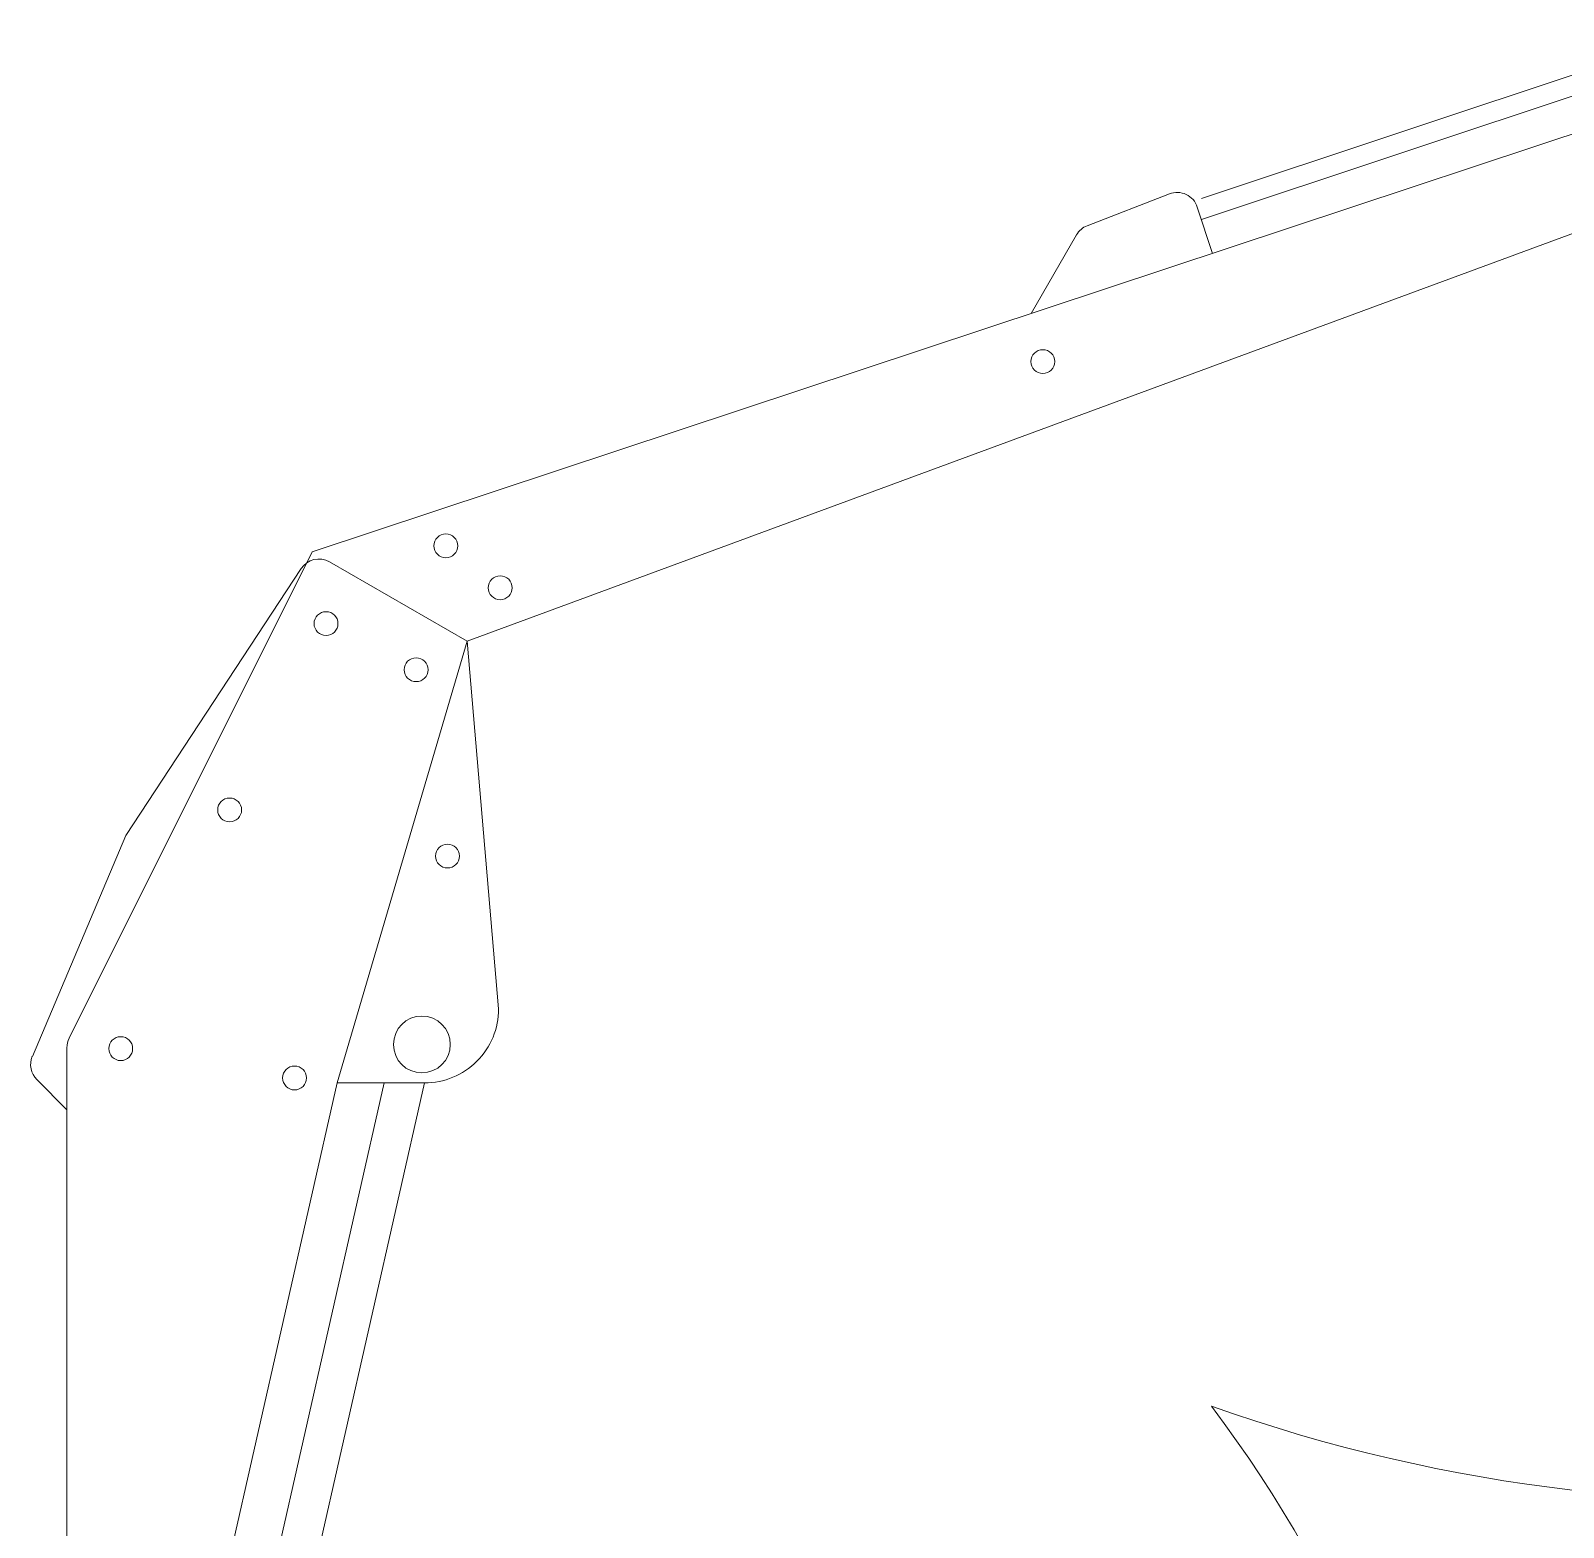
# Model space of a CAD drawing. Header units: millimetres. Extents: x -36433 to 17091, y -3786 to 28324.
# Drawn here: x -24672 to -20655, y 23607 to 27530 of the extents above; entities that cross this region are included whole.
import ezdxf

# ---------------------------------------------------------------- set-up
doc = ezdxf.new("R2010")
doc.units = ezdxf.units.MM

msp = doc.modelspace()

# ---------------------------------------------------------------- linework, layer by layer
at = {"linetype": 'Continuous', "lineweight": 5}
for p, q in [((-21604, 27090.4), (-20281.6, 27530.5)), ((-21604, 27035.3), (-20240.2, 27489.1)), ((-23934.7, 26164.1), (-20165.4, 27414.3)), ((-20392.6, 27086.6), (-23528.6, 25929.6)), ((-21903.2, 27019.1), (-21687.8, 27102.6)), ((-21614.7, 27068), (-21575.1, 26946.7)), ((-22050.1, 26789.2), (-21931.2, 26995)), ((-24571.4, 24889.1), (-23934.7, 26164.1)), ((-24422.5, 25420.2), (-23963.6, 26120.1)), ((-23889.2, 26137.8), (-23528.6, 25929.6)), ((-23528.6, 25929.6), (-23868.9, 24771.8)), ((-23445.7, 24966.3), (-23528.6, 25929.6)), ((-24667.9, 24841.6), (-24422.5, 25420.2)), ((-24577.2, 23031.7), (-24577.2, 24864.3)), ((-24577.2, 24701.7), (-24656, 24780.5)), ((-23868.9, 24771.8), (-24577.2, 21644.1)), ((-23745.6, 24771.8), (-24533.4, 21294.7)), ((-23640.1, 24771.8), (-24427.9, 21294.7)), ((-23868.9, 24771.8), (-23640.1, 24771.8)), ((-23648.9, 24771.8), (-23745.6, 24771.8)), ((-24577.2, 23031.7), (-24577.2, 24701.7))]:
    msp.add_line(p, q, dxfattribs=at)
msp.add_lwpolyline([(-23868.9, 24771.8), (-23640.1, 24771.8, 0.414214), (-23445.7, 24966.3, -2.414214)], format="xyb", dxfattribs=at)
for centre, radius in [((-22019.4, 26662.8), 31.3), ((-23584.3, 26179.8), 31.3), ((-23441.6, 26070), 31.3), ((-23898.2, 25976), 31.3), ((-23662.1, 25855.2), 31.3), ((-24150.8, 25487.5), 31.3), ((-23579.7, 25366.7), 31.3), ((-23647, 24872.7), 74.5), ((-24436.3, 24861.8), 31.3), ((-23980.6, 24784.9), 31.3)]:
    msp.add_circle(centre, radius, dxfattribs=at)
for centre, radius, start, end in [((-20129.2, 28013.6), 4338.3, 250.4967, 352.7277), ((-20797.8, 27627.6), 4338.3, 250.4967, 352.7277), ((-21667.6, 27050.7), 55.7, 18.1112, 111.1949), ((-21883, 26967.2), 55.7, 111.1949, 150), ((-23917, 26089.6), 55.7, 60, 146.7437), ((-24521.6, 24864.3), 55.7, 153.4651, 180), ((-24616.7, 24819.9), 55.7, 157.0182, 225), ((-24203.8, 21934.9), 3294.6, 275.0084, 37.1445)]:
    msp.add_arc(centre, radius, start, end, dxfattribs=at)

doc.saveas('drawing.dxf')
